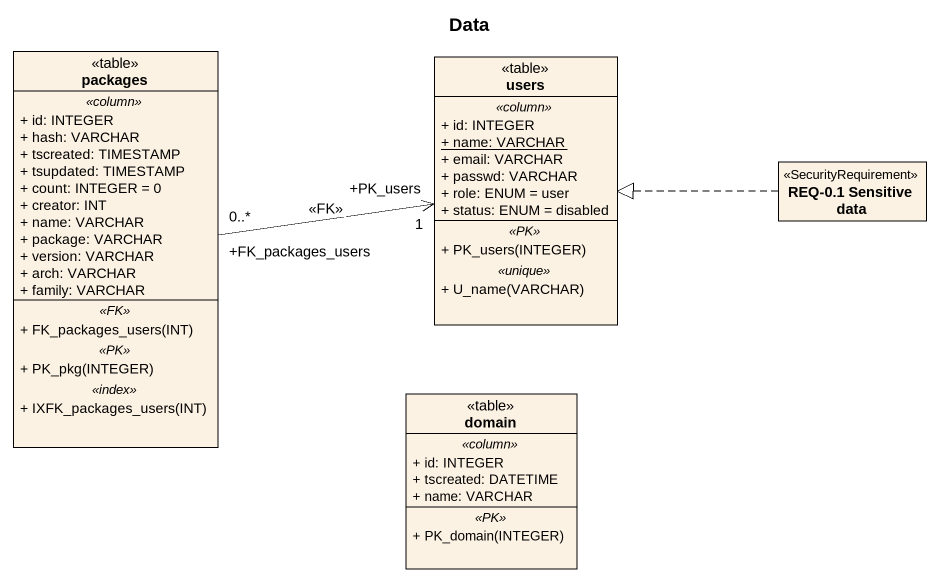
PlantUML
@startuml
title Data
hide circle
hide empty members
skinparam classAttributeIconSize 0
class packages <<table>> {
  .. <<column>> ..
  + id: INTEGER
  + hash: VARCHAR
  + tscreated: TIMESTAMP
  + tsupdated: TIMESTAMP
  + count: INTEGER = 0
  + creator: INT
  + name: VARCHAR
  + package: VARCHAR
  + version: VARCHAR
  + arch: VARCHAR
  + family: VARCHAR
  .. <<FK>> ..
  + FK_packages_users(INT)
  .. <<PK>> ..
  + PK_pkg(INTEGER)
  .. <<index>> ..
  + IXFK_packages_users(INT)
}
class users <<table>> {
  .. <<column>> ..
  + id: INTEGER
  {static} + name: VARCHAR
  + email: VARCHAR
  + passwd: VARCHAR
  + role: ENUM = user
  + status: ENUM = disabled
  .. <<PK>> ..
  + PK_users(INTEGER)
  .. <<unique>> ..
  + U_name(VARCHAR)
}
class "REQ-0.1 Sensitive data" as REQ_0_1_Sensitive_data <<SecurityRequirement>>
class domain <<table>> {
  .. <<column>> ..
  + id: INTEGER
  + tscreated: DATETIME
  + name: VARCHAR
  .. <<PK>> ..
  + PK_domain(INTEGER)
}
packages "+FK_packages_users\n0..*" -right-> "+PK_users\n1" users : <<FK>>
REQ_0_1_Sensitive_data .left.|> users
@enduml
